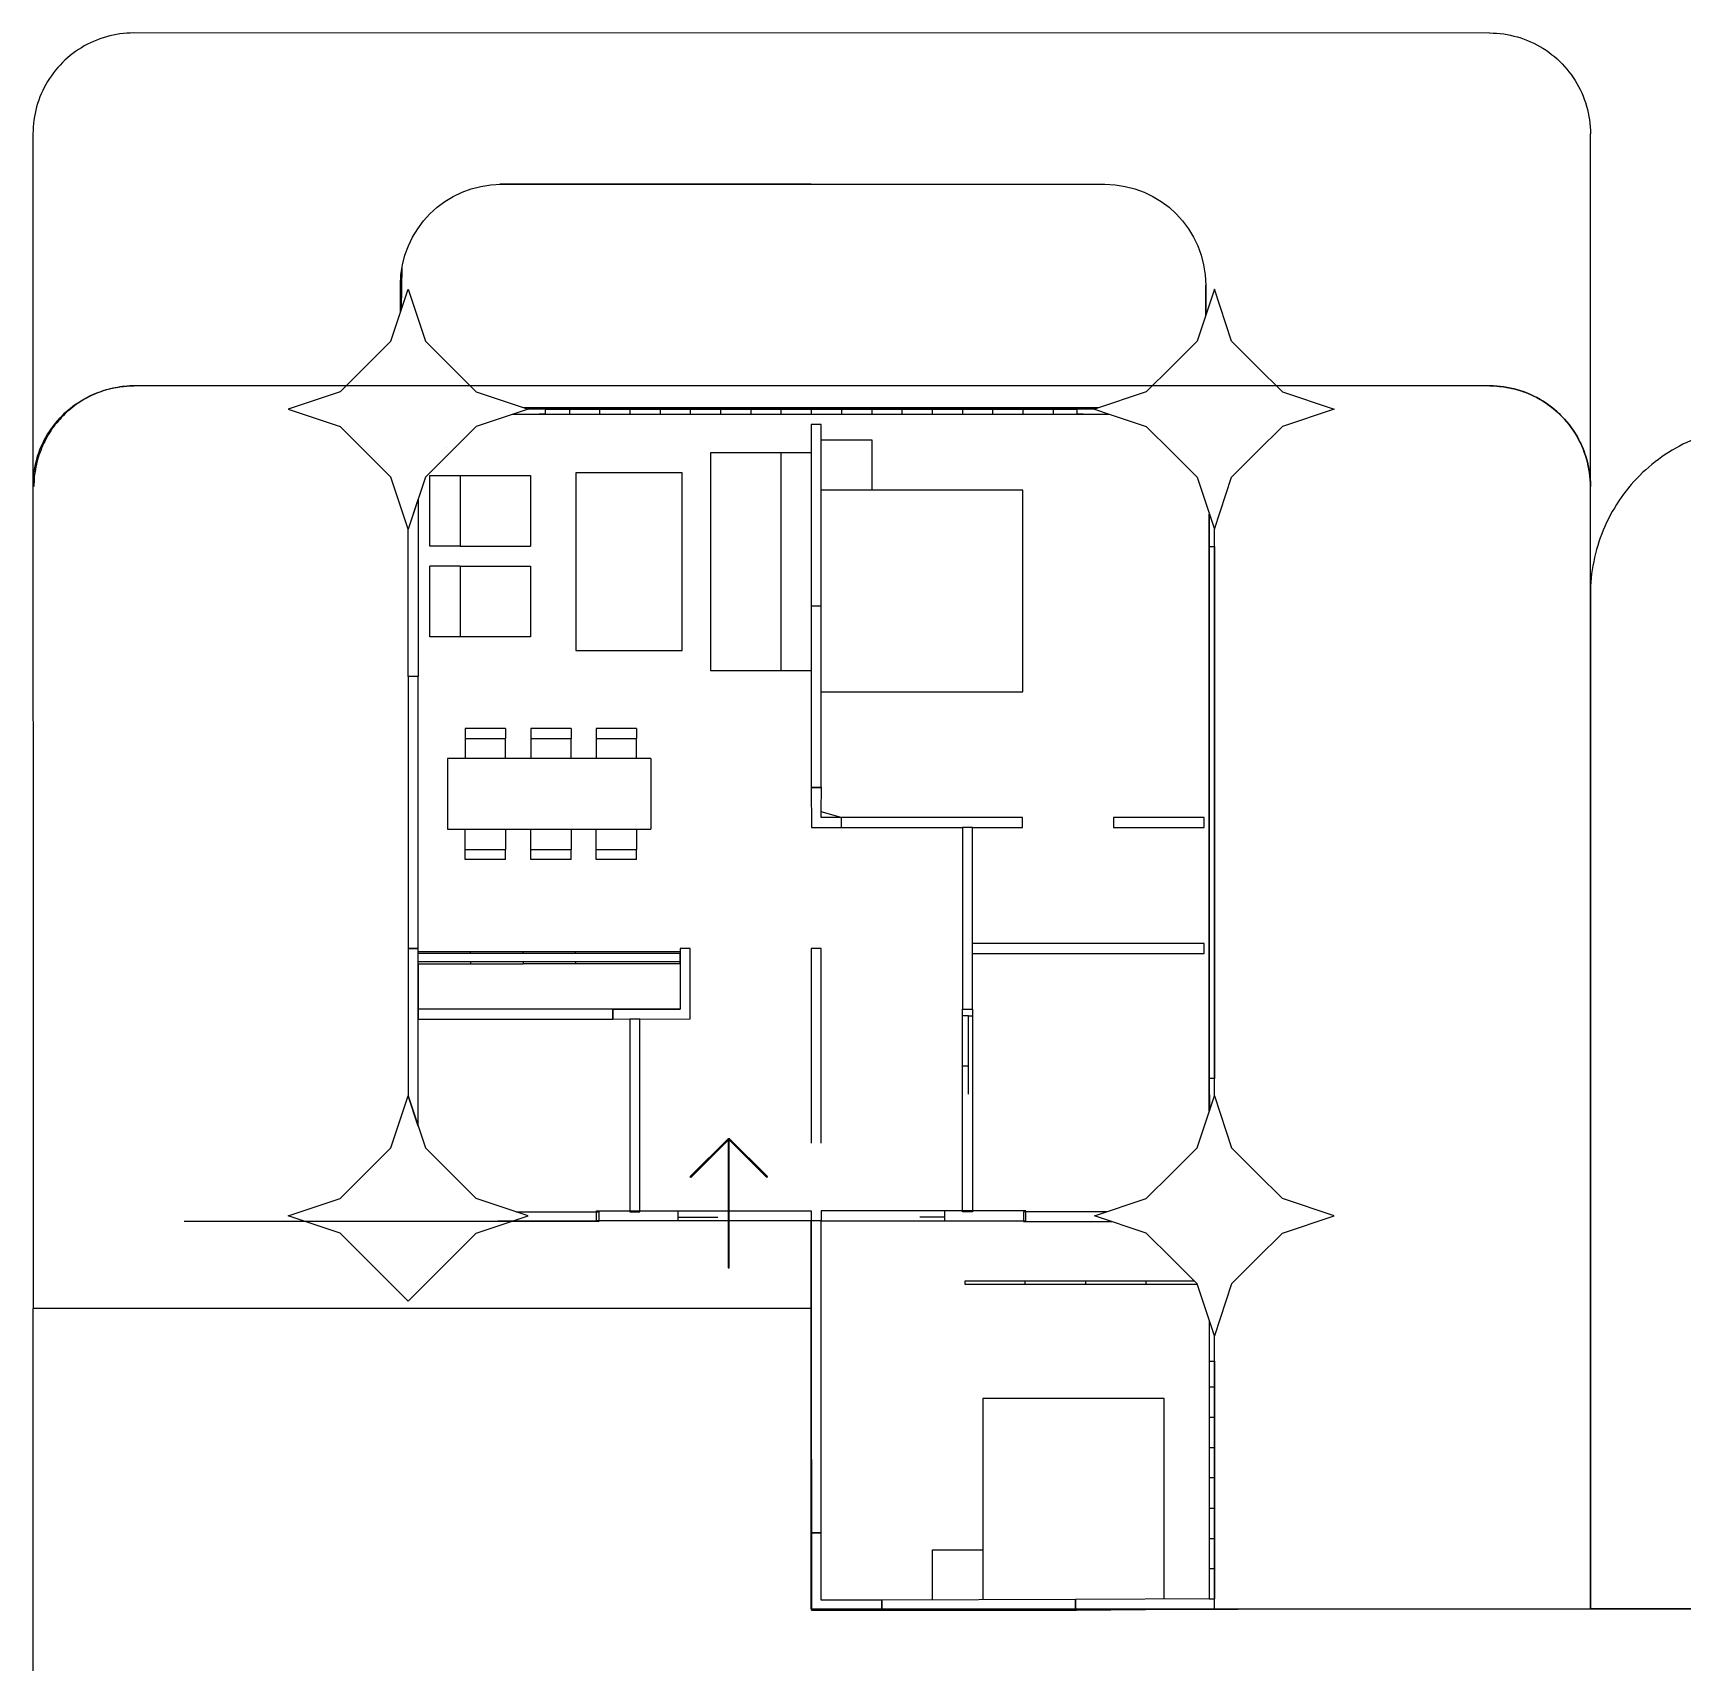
# Model space of a CAD drawing. Header units: metres. Extents: x -79796 to 428529, y -36333 to 94467.
# Drawn here: x -16377 to -14, y 21081 to 37239 of the extents above; entities that cross this region are included whole.
import ezdxf

# ---------------------------------------------------------------- set-up
doc = ezdxf.new("R2010")
doc.units = ezdxf.units.M
for name, color, linetype in [('Default', 7, 'Continuous'), ('Make2D$Visible$ClippingPlaneIntersections$Default', 7, 'Continuous'), ('Make2D$Visible$Curves$Default', 7, 'Continuous')]:
    doc.layers.add(name, color=color, linetype=linetype)
for name, color, linetype, true_color in [('floors', 3, 'Continuous', 0x00ff00), ('Make2D$Visible$ClippingPlaneIntersections$columns', 1, 'Continuous', 0xff0000), ('Make2D$Visible$ClippingPlaneIntersections$glasses', 4, 'Continuous', 0x00ffff), ('Make2D$Visible$Curves$balconies', 2, 'Continuous', 0xffff00), ('Make2D$Visible$Curves$columns', 1, 'Continuous', 0xff0000), ('Make2D$Visible$Curves$floors', 3, 'Continuous', 0x00ff00), ('Make2D$Visible$Curves$glasses', 4, 'Continuous', 0x00ffff), ('slabs', 5, 'Continuous', 0x0000ff)]:
    doc.layers.add(name, color=color, linetype=linetype, true_color=true_color)

# ---------------------------------------------------------------- blocks, each defined once
blk = doc.blocks.new('NEW SLAB3-flat-3-flat-1')
at = {"layer": 'slabs'}
for points in [[(1512675, 960273), (1512634, 960272), (1512593, 960270), (1512552, 960268), (1512511, 960264), (1512471, 960260), (1512430, 960254), (1512390, 960248), (1512349, 960240), (1512309, 960232), (1512270, 960222), (1512230, 960212), (1512191, 960200), (1512152, 960188), (1512113, 960175), (1512074, 960160), (1512036, 960145), (1511998, 960129), (1511961, 960112), (1511924, 960094), (1511888, 960075), (1511852, 960055), (1511817, 960035), (1511782, 960013), (1511748, 959991), (1511714, 959968), (1511681, 959944), (1511648, 959919), (1511616, 959893), (1511585, 959867), (1511554, 959840), (1511524, 959812), (1511495, 959783), (1511466, 959754), (1511438, 959724), (1511411, 959693), (1511384, 959662), (1511359, 959630), (1511334, 959597), (1511310, 959564), (1511287, 959531), (1511265, 959496), (1511243, 959461), (1511223, 959426), (1511203, 959390), (1511184, 959354), (1511166, 959317), (1511149, 959279), (1511133, 959242), (1511118, 959204), (1511103, 959165), (1511090, 959127), (1511078, 959088), (1511066, 959048), (1511056, 959009), (1511046, 958969), (1511038, 958929), (1511030, 958889), (1511024, 958848), (1511018, 958808), (1511014, 958767), (1511010, 958726), (1511008, 958685), (1511006, 958644), (1511005, 958603)], [(1514737, 960272), (1512675, 960272)], [(1514737, 960272), (1513706, 960272)], [(1517247, 960272), (1514737, 960272)], [(1519887, 960272), (1517247, 960272)], [(1519887, 960272), (1526537, 960272)], [(1526537, 960272), (1526537, 948541)], [(1511005, 958603), (1511006, 956541)], [(1511006, 956541), (1511006, 954541)], [(1511006, 956541), (1511006, 955541)], [(1511006, 954541), (1511006, 952541)], [(1511006, 952541), (1511006, 948541)], [(1526537, 948541), (1511006, 948541)], [(1511006, 948541), (1517312, 948541)]]:
    blk.add_lwpolyline(points, dxfattribs=at)
blk = doc.blocks.new('3B4P NEW-flat-2-flat-1')
at = {"color": 0, "linetype": 'ByBlock', "lineweight": -2}
for p, q in [((952757, -1483836), (952757, -1483835)), ((960706, -1483836), (960706, -1483835)), ((953716, -1485336), (959706, -1485336)), ((956792, -1485336), (959706, -1485336)), ((952727, -1486571), (952732, -1486162)), ((952716, -1486604), (952716, -1486336)), ((960706, -1486635), (960706, -1486336)), ((960706, -1486336), (960706, -1486635)), ((956792, -1495617), (950570, -1495625)), ((953806, -1495625), (950570, -1495625)), ((952706, -1495625), (950570, -1495625)), ((961027, -1499471), (956794, -1499480))]:
    blk.add_line(p, q, dxfattribs=at)
at = {"color": 0, "linetype": 'Continuous', "lineweight": -2}
for p, q in [((955591, -1495179), (955971, -1494800)), ((955978, -1494807), (955598, -1495186)), ((955979, -1494803), (955969, -1494803)), ((955969, -1494803), (955969, -1496083)), ((955978, -1494800), (955971, -1494807)), ((955971, -1494800), (955978, -1494807)), ((955971, -1494807), (956350, -1495186)), ((955974, -1496083), (955974, -1494803)), ((956357, -1495179), (955978, -1494800)), ((955979, -1496083), (955979, -1494803)), ((955777, -1494993), (955791, -1494993)), ((955784, -1495000), (955784, -1494986)), ((956157, -1494993), (956171, -1494993)), ((956164, -1495000), (956164, -1494986)), ((955598, -1495186), (955591, -1495179)), ((956350, -1495186), (956357, -1495179)), ((955969, -1495443), (955979, -1495443)), ((955969, -1496083), (955979, -1496083))]:
    blk.add_line(p, q, dxfattribs=at)
at = {"color": 0, "linetype": 'ByBlock', "lineweight": -2}
for points in [[(956792, -1485336), (953702, -1485336)], [(959642, -1487554), (953941, -1487554)]]:
    blk.add_lwpolyline(points, dxfattribs=at)
at = {"color": 0, "linetype": 'ByBlock', "lineweight": -2, "extrusion": (0, 0, -1)}
for centre, start, end in [((-953716, -1486336), 0, 90), ((-959706, -1486336), 90, 180)]:
    blk.add_arc(centre, 1000, start, end, dxfattribs=at)
at = {"layer": 'floors'}
blk.add_lwpolyline([(956793, -1497519), (956793, -1498665)], dxfattribs=at)
blk.add_lwpolyline([(956793, -1497519), (956793, -1498665)], dxfattribs=at)
at = {"layer": 'Make2D$Visible$ClippingPlaneIntersections$columns'}
for p, q in [((952620, -1486892), (952792, -1486377)), ((952792, -1486377), (952963, -1486892)), ((960792, -1486377), (960620, -1486892)), ((960963, -1486892), (960792, -1486377)), ((952620, -1486892), (952369, -1487144)), ((952963, -1486892), (953215, -1487144)), ((960620, -1486892), (960369, -1487144)), ((960963, -1486892), (961215, -1487144)), ((952117, -1487395), (952369, -1487144)), ((953467, -1487395), (953215, -1487144)), ((960117, -1487395), (960369, -1487144)), ((961467, -1487395), (961215, -1487144)), ((952117, -1487395), (951602, -1487567)), ((953467, -1487395), (953982, -1487567)), ((960117, -1487395), (959602, -1487567)), ((961467, -1487395), (961982, -1487567)), ((951602, -1487567), (952117, -1487739)), ((953982, -1487567), (953467, -1487739)), ((959750, -1487616), (960117, -1487739)), ((961982, -1487567), (961467, -1487739)), ((952117, -1487739), (952369, -1487990)), ((953467, -1487739), (953215, -1487990)), ((960117, -1487739), (960369, -1487990)), ((961467, -1487739), (961215, -1487990)), ((952620, -1488242), (952369, -1487990)), ((952963, -1488242), (953215, -1487990)), ((960620, -1488242), (960369, -1487990)), ((960963, -1488242), (961215, -1487990)), ((952792, -1488757), (952620, -1488242)), ((952963, -1488242), (952792, -1488757)), ((960620, -1488242), (960792, -1488757)), ((960792, -1488757), (960963, -1488242)), ((952620, -1494892), (952792, -1494377)), ((952792, -1494377), (952963, -1494892)), ((960620, -1494892), (960792, -1494377)), ((960792, -1494377), (960963, -1494892)), ((952620, -1494892), (952369, -1495144)), ((952963, -1494892), (953215, -1495144)), ((960620, -1494892), (960369, -1495144)), ((960963, -1494892), (961215, -1495144)), ((952117, -1495395), (952369, -1495144)), ((953467, -1495395), (953215, -1495144)), ((960117, -1495395), (960369, -1495144)), ((961467, -1495395), (961215, -1495144)), ((951602, -1495567), (952117, -1495395)), ((953982, -1495567), (953467, -1495395)), ((959602, -1495567), (960117, -1495395)), ((961982, -1495567), (961467, -1495395)), ((952117, -1495739), (951602, -1495567)), ((953467, -1495739), (953982, -1495567)), ((960117, -1495739), (959602, -1495567)), ((961467, -1495739), (961982, -1495567)), ((952117, -1495739), (952369, -1495990)), ((953467, -1495739), (953215, -1495990)), ((960117, -1495739), (960369, -1495990)), ((961467, -1495739), (961215, -1495990)), ((952792, -1496413), (952369, -1495990)), ((953215, -1495990), (952792, -1496413)), ((960620, -1496242), (960369, -1495990)), ((960963, -1496242), (961215, -1495990)), ((960792, -1496757), (960620, -1496242)), ((960963, -1496242), (960792, -1496757))]:
    blk.add_line(p, q, dxfattribs=at)
at = {"layer": 'Make2D$Visible$ClippingPlaneIntersections$Default'}
for p, q in [((953832, -1487617), (954155, -1487617)), ((954092, -1487567), (953982, -1487567)), ((954155, -1487567), (954092, -1487567)), ((954155, -1487617), (954155, -1487567)), ((956792, -1487717), (956792, -1489517)), ((956892, -1487717), (956792, -1487717)), ((956892, -1489517), (956892, -1487717)), ((959602, -1487567), (959429, -1487567)), ((959429, -1487567), (959429, -1487616)), ((959429, -1487616), (959750, -1487616)), ((959602, -1487567), (959750, -1487616)), ((960742, -1488607), (960742, -1488930)), ((960792, -1488930), (960792, -1488757)), ((960742, -1488930), (960792, -1488930)), ((956792, -1489517), (956892, -1489517)), ((956792, -1489517), (956792, -1491318)), ((956892, -1491318), (956892, -1489517)), ((956792, -1491318), (956892, -1491318)), ((956893, -1491317), (956793, -1491318)), ((956793, -1491318), (956794, -1491717)), ((956892, -1491562), (956893, -1491317)), ((957089, -1491617), (956892, -1491562)), ((957089, -1491617), (957089, -1491717)), ((958889, -1491617), (957089, -1491617)), ((958889, -1491717), (958889, -1491617)), ((960691, -1491617), (959790, -1491617)), ((959790, -1491617), (959790, -1491717)), ((960691, -1491717), (960691, -1491617)), ((956794, -1491717), (957089, -1491717)), ((957089, -1491717), (958292, -1491717)), ((958292, -1491717), (958292, -1493517)), ((958392, -1491717), (958292, -1491717)), ((958392, -1491717), (958889, -1491717)), ((958392, -1493517), (958392, -1491717)), ((959790, -1491717), (960691, -1491717)), ((952791, -1492917), (952792, -1494378)), ((952892, -1492917), (952791, -1492917)), ((952892, -1494677), (952892, -1492917)), ((955492, -1492917), (955492, -1493517)), ((955592, -1492917), (955492, -1492917)), ((955592, -1493615), (955592, -1492917)), ((956792, -1492917), (956792, -1494848)), ((956892, -1492917), (956792, -1492917)), ((956892, -1494848), (956892, -1492917)), ((960690, -1492867), (958392, -1492867)), ((960690, -1492967), (960690, -1492867)), ((953412, -1493047), (952892, -1493047)), ((952892, -1493067), (953412, -1493067)), ((952892, -1493067), (952892, -1493517)), ((953932, -1493047), (953412, -1493047)), ((953412, -1493047), (953412, -1493067)), ((953412, -1493067), (953932, -1493067)), ((954452, -1493047), (953932, -1493047)), ((953932, -1493047), (953932, -1493067)), ((955492, -1493067), (953932, -1493067)), ((954972, -1493047), (954452, -1493047)), ((954452, -1493047), (954452, -1493067)), ((955492, -1493047), (954972, -1493047)), ((958392, -1492967), (960690, -1492967)), ((952892, -1493517), (952892, -1493617)), ((952892, -1493517), (952892, -1493517)), ((954823, -1493517), (952892, -1493517)), ((954823, -1493517), (954823, -1493617)), ((955492, -1493517), (954823, -1493517)), ((954823, -1493517), (955492, -1493517)), ((954823, -1493617), (954823, -1493517)), ((958292, -1495529), (958292, -1493517)), ((958292, -1493517), (958392, -1493517)), ((958392, -1493517), (958392, -1495529)), ((952892, -1493617), (954823, -1493617)), ((954823, -1493617), (955592, -1493615)), ((954992, -1493617), (954992, -1495529)), ((955092, -1493617), (954992, -1493617)), ((955092, -1495529), (955092, -1493617)), ((960792, -1494204), (960742, -1494204)), ((960742, -1494204), (960743, -1494525)), ((960792, -1494377), (960792, -1494204)), ((952892, -1494677), (952792, -1494378)), ((953863, -1495527), (954685, -1495529)), ((954661, -1495517), (956792, -1495517)), ((954661, -1495617), (954661, -1495517)), ((954685, -1495529), (954685, -1495625)), ((954992, -1495529), (955092, -1495529)), ((956792, -1495517), (956792, -1495617)), ((956892, -1495517), (956892, -1495617)), ((958923, -1495517), (956892, -1495517)), ((958392, -1495529), (958292, -1495529)), ((959721, -1495527), (958899, -1495529)), ((958899, -1495529), (958899, -1495625)), ((958923, -1495617), (958923, -1495517)), ((954685, -1495625), (953806, -1495625)), ((956792, -1495617), (954661, -1495617)), ((956792, -1495617), (956792, -1498711)), ((956792, -1495617), (956792, -1495617)), ((956892, -1495617), (956792, -1495617)), ((956892, -1495617), (958923, -1495617)), ((956892, -1498711), (956892, -1495617)), ((958899, -1495625), (959778, -1495625)), ((958316, -1496217), (958316, -1496247)), ((958916, -1496217), (958316, -1496217)), ((958916, -1496247), (958916, -1496217)), ((959516, -1496217), (958916, -1496217)), ((959516, -1496247), (959516, -1496217)), ((960116, -1496217), (959516, -1496217)), ((960116, -1496247), (960116, -1496217)), ((960596, -1496217), (960116, -1496217)), ((958316, -1496247), (958916, -1496247)), ((958916, -1496247), (959516, -1496247)), ((959516, -1496247), (960116, -1496247)), ((960116, -1496247), (960622, -1496247)), ((956892, -1498711), (956792, -1498711)), ((956792, -1498711), (956794, -1499480)), ((956792, -1498711), (956892, -1498711)), ((956892, -1499380), (956892, -1498711)), ((956794, -1499480), (957492, -1499480)), ((957492, -1499380), (956892, -1499380)), ((959415, -1499373), (957492, -1499380)), ((957492, -1499480), (957492, -1499380)), ((957492, -1499380), (957492, -1499480)), ((957492, -1499480), (959415, -1499473)), ((960792, -1499367), (959415, -1499373)), ((959415, -1499373), (959415, -1499473)), ((959415, -1499473), (959415, -1499373)), ((959415, -1499473), (960792, -1499467)), ((960792, -1499467), (960792, -1499367))]:
    blk.add_line(p, q, dxfattribs=at)
at = {"layer": 'Make2D$Visible$ClippingPlaneIntersections$glasses'}
for p, q in [((954155, -1487567), (954392, -1487567)), ((954155, -1487567), (954155, -1487567)), ((954155, -1487617), (954155, -1487617)), ((954155, -1487617), (954392, -1487617)), ((954392, -1487567), (954692, -1487567)), ((954392, -1487617), (954692, -1487617)), ((954692, -1487567), (954992, -1487567)), ((954692, -1487617), (954992, -1487617)), ((954992, -1487567), (955292, -1487567)), ((954992, -1487617), (955292, -1487617)), ((955292, -1487567), (955592, -1487567)), ((955292, -1487617), (955592, -1487617)), ((955592, -1487567), (955892, -1487567)), ((955592, -1487617), (955892, -1487617)), ((955892, -1487567), (956192, -1487567)), ((955892, -1487617), (956192, -1487617)), ((956192, -1487567), (956492, -1487567)), ((956192, -1487617), (956492, -1487617)), ((956492, -1487567), (956792, -1487567)), ((956492, -1487617), (956792, -1487617)), ((956792, -1487567), (957092, -1487566)), ((956792, -1487617), (957092, -1487616)), ((957092, -1487566), (957392, -1487566)), ((957092, -1487616), (957392, -1487616)), ((957392, -1487566), (957692, -1487566)), ((957392, -1487616), (957692, -1487616)), ((957692, -1487566), (957992, -1487566)), ((957692, -1487616), (957992, -1487616)), ((957992, -1487566), (958292, -1487566)), ((957992, -1487616), (958292, -1487616)), ((958292, -1487566), (958592, -1487566)), ((958292, -1487616), (958592, -1487616)), ((958592, -1487566), (958892, -1487566)), ((958592, -1487616), (958892, -1487616)), ((958892, -1487566), (959192, -1487566)), ((958892, -1487616), (959192, -1487616)), ((959192, -1487566), (959429, -1487566)), ((959192, -1487616), (959429, -1487616)), ((959429, -1487567), (959429, -1487566)), ((959429, -1487616), (959429, -1487616)), ((952892, -1488457), (952792, -1488756)), ((952892, -1488457), (952892, -1490217)), ((952791, -1490217), (952792, -1488756)), ((960742, -1488930), (960742, -1488930)), ((960742, -1488930), (960742, -1489167)), ((960792, -1488930), (960792, -1489167)), ((960792, -1488930), (960792, -1488930)), ((960742, -1489167), (960742, -1489467)), ((960792, -1489167), (960792, -1489467)), ((960742, -1489467), (960742, -1489767)), ((960792, -1489467), (960792, -1489767)), ((960742, -1489767), (960742, -1490067)), ((960792, -1489767), (960792, -1490067)), ((960742, -1490067), (960742, -1490367)), ((960792, -1490067), (960792, -1490367)), ((952892, -1490217), (952791, -1490217)), ((952892, -1490217), (952791, -1490217)), ((952791, -1490217), (952791, -1492917)), ((952892, -1492917), (952892, -1490217)), ((960742, -1490367), (960742, -1490667)), ((960792, -1490367), (960792, -1490667)), ((960742, -1490667), (960742, -1490967)), ((960792, -1490667), (960792, -1490967)), ((960742, -1490967), (960742, -1491267)), ((960792, -1490967), (960792, -1491267)), ((960742, -1491267), (960742, -1491567)), ((960792, -1491267), (960792, -1491567)), ((960742, -1491567), (960742, -1491867)), ((960792, -1491567), (960792, -1491867)), ((960742, -1491867), (960742, -1492167)), ((960792, -1491867), (960792, -1492167)), ((960742, -1492167), (960742, -1492467)), ((960792, -1492167), (960792, -1492467)), ((960742, -1492467), (960742, -1492767)), ((960792, -1492467), (960792, -1492767)), ((960742, -1492767), (960742, -1493067)), ((960792, -1492767), (960792, -1493067)), ((952792, -1492917), (952892, -1492917)), ((960742, -1493067), (960742, -1493367)), ((960792, -1493067), (960792, -1493367)), ((960742, -1493367), (960742, -1493667)), ((960792, -1493367), (960792, -1493667)), ((960742, -1493667), (960742, -1493967)), ((960792, -1493667), (960792, -1493967)), ((960742, -1493967), (960742, -1494204)), ((960792, -1493967), (960792, -1494204)), ((960742, -1494204), (960742, -1494204)), ((960792, -1494204), (960792, -1494204)), ((960742, -1496607), (960742, -1497010)), ((960792, -1497010), (960792, -1496757)), ((960742, -1497010), (960742, -1497267)), ((960742, -1497010), (960792, -1497010)), ((960792, -1497010), (960792, -1497267)), ((960742, -1497267), (960742, -1497567)), ((960792, -1497267), (960792, -1497567)), ((960742, -1497567), (960742, -1497867)), ((960792, -1497567), (960792, -1497867)), ((960742, -1497867), (960742, -1498167)), ((960792, -1497867), (960792, -1498167)), ((960742, -1498167), (960742, -1498467)), ((960792, -1498167), (960792, -1498467)), ((960742, -1498467), (960742, -1498779)), ((960792, -1498467), (960792, -1498779)), ((960742, -1498779), (960742, -1499067)), ((960792, -1498779), (960792, -1499067)), ((960742, -1499067), (960742, -1499367)), ((960792, -1499067), (960792, -1499367)), ((960742, -1499367), (960792, -1499367))]:
    blk.add_line(p, q, dxfattribs=at)
at = {"layer": 'Make2D$Visible$Curves$balconies'}
for p, q in [((956792, -1487567), (956440, -1487567)), ((957143, -1487567), (956792, -1487567)), ((960792, -1499401), (960792, -1499016)), ((960792, -1499467), (960792, -1499467))]:
    blk.add_line(p, q, dxfattribs=at)
at = {"layer": 'Make2D$Visible$Curves$columns'}
blk.add_line((953172, -1487947), (953172, -1487947), dxfattribs=at)
at = {"layer": 'Make2D$Visible$Curves$Default'}
for p, q in [((956892, -1487869), (957392, -1487869)), ((956892, -1488369), (956892, -1487869)), ((957392, -1487869), (957392, -1488369)), ((955792, -1487999), (955792, -1488799)), ((956492, -1487999), (955792, -1487999)), ((956492, -1487999), (956492, -1488799)), ((956792, -1487999), (956492, -1487999)), ((954455, -1488199), (954455, -1488799)), ((955511, -1488199), (954455, -1488199)), ((955511, -1489959), (955511, -1488199)), ((953008, -1488924), (953008, -1488224)), ((953008, -1488224), (953308, -1488224)), ((953308, -1488224), (954008, -1488224)), ((953308, -1488224), (953308, -1488924)), ((954008, -1488224), (954008, -1488924)), ((957392, -1488369), (956892, -1488369)), ((956892, -1490369), (956892, -1488369)), ((958892, -1488369), (957392, -1488369)), ((958892, -1490369), (958892, -1488369)), ((954455, -1488799), (954455, -1489959)), ((955792, -1488799), (955792, -1490159)), ((956492, -1488799), (956492, -1490159)), ((953232, -1488924), (953008, -1488924)), ((953308, -1488924), (953232, -1488924)), ((953308, -1488924), (954008, -1488924)), ((960742, -1494204), (960742, -1488930)), ((953232, -1489124), (953008, -1489124)), ((953008, -1489824), (953008, -1489124)), ((953308, -1489124), (953232, -1489124)), ((953308, -1489124), (954008, -1489124)), ((953308, -1489124), (953308, -1489824)), ((954008, -1489124), (954008, -1489824)), ((953308, -1489824), (953008, -1489824)), ((954008, -1489824), (953308, -1489824)), ((954455, -1489959), (955511, -1489959)), ((955792, -1490159), (956492, -1490159)), ((956492, -1490159), (956792, -1490159)), ((956892, -1490369), (958892, -1490369)), ((953359, -1490733), (953359, -1490833)), ((953759, -1490733), (953359, -1490733)), ((953759, -1490733), (953759, -1490833)), ((954009, -1490733), (954009, -1490833)), ((954409, -1490733), (954009, -1490733)), ((954409, -1490733), (954409, -1490833)), ((954659, -1490733), (954659, -1490833)), ((955059, -1490733), (954659, -1490733)), ((955059, -1490733), (955059, -1490833)), ((953359, -1490833), (953759, -1490833)), ((953359, -1490833), (953359, -1491033)), ((953759, -1491033), (953759, -1490833)), ((954009, -1490833), (954409, -1490833)), ((954009, -1490833), (954009, -1491033)), ((954409, -1491033), (954409, -1490833)), ((954659, -1490833), (955059, -1490833)), ((954659, -1490833), (954659, -1491033)), ((955059, -1491033), (955059, -1490833)), ((955200, -1491033), (953183, -1491033)), ((953183, -1491033), (953183, -1491733)), ((955200, -1491033), (955200, -1491733)), ((956892, -1491562), (956893, -1491317)), ((956892, -1491617), (956892, -1491562)), ((957089, -1491617), (956892, -1491617)), ((953183, -1491733), (955200, -1491733)), ((953359, -1491933), (953359, -1491733)), ((953759, -1491733), (953759, -1491933)), ((954009, -1491933), (954009, -1491733)), ((954409, -1491733), (954409, -1491933)), ((954659, -1491933), (954659, -1491733)), ((955059, -1491733), (955059, -1491933)), ((953359, -1492033), (953359, -1491933)), ((953359, -1491933), (953759, -1491933)), ((953759, -1492033), (953759, -1491933)), ((954009, -1492033), (954009, -1491933)), ((954009, -1491933), (954409, -1491933)), ((954409, -1492033), (954409, -1491933)), ((954659, -1492033), (954659, -1491933)), ((954659, -1491933), (955059, -1491933)), ((955059, -1492033), (955059, -1491933)), ((953759, -1492033), (953359, -1492033)), ((954409, -1492033), (954009, -1492033)), ((955059, -1492033), (954659, -1492033)), ((952892, -1492947), (953412, -1492947)), ((953412, -1492947), (953932, -1492947)), ((953412, -1492967), (953412, -1492947)), ((953932, -1492947), (954452, -1492947)), ((953932, -1492967), (953932, -1492947)), ((954452, -1492947), (954972, -1492947)), ((954452, -1492967), (954452, -1492947)), ((954972, -1492947), (955492, -1492947)), ((953412, -1492967), (952892, -1492967)), ((953932, -1492967), (953412, -1492967)), ((955492, -1492967), (953932, -1492967)), ((955492, -1492967), (955492, -1492967)), ((955492, -1493067), (955492, -1492967)), ((952892, -1493517), (952892, -1493617)), ((952892, -1493517), (952892, -1493517)), ((958354, -1493584), (958292, -1493584)), ((958354, -1493584), (958392, -1493584)), ((958354, -1494084), (958354, -1493584)), ((952892, -1493617), (952892, -1493617)), ((958354, -1494084), (958292, -1494084)), ((958354, -1494361), (958354, -1494084)), ((952892, -1494677), (952892, -1494677)), ((955470, -1495517), (955470, -1495580)), ((958113, -1495517), (958113, -1495580)), ((955470, -1495580), (955864, -1495580)), ((955470, -1495580), (955470, -1495617)), ((958113, -1495580), (957870, -1495580)), ((958113, -1495580), (958113, -1495617)), ((958494, -1497380), (958494, -1499376)), ((960294, -1497380), (958494, -1497380)), ((960294, -1499369), (960294, -1497380)), ((956792, -1498711), (956892, -1498711)), ((956792, -1498711), (956792, -1498711)), ((956892, -1498711), (956892, -1498711)), ((957994, -1498880), (958494, -1498880)), ((957994, -1499378), (957994, -1498880)), ((957492, -1499480), (959423, -1499480)), ((959415, -1499373), (959415, -1499373)), ((959415, -1499380), (959415, -1499380)), ((959423, -1499480), (959415, -1499473)), ((959423, -1499480), (960792, -1499467)), ((960792, -1499367), (960792, -1499367))]:
    blk.add_line(p, q, dxfattribs=at)
at = {"layer": 'Make2D$Visible$Curves$floors'}
for p, q in [((959429, -1487567), (954155, -1487567)), ((960792, -1494204), (960792, -1488930)), ((952792, -1494007), (952791, -1494379)), ((960792, -1499401), (960792, -1496756)), ((956793, -1498711), (956793, -1498711)), ((959415, -1499471), (959415, -1499471)), ((960792, -1499467), (960792, -1499467))]:
    blk.add_line(p, q, dxfattribs=at)
at = {"layer": 'Make2D$Visible$Curves$glasses'}
for p, q in [((954155, -1487567), (954092, -1487567)), ((954092, -1487567), (954092, -1487567)), ((954155, -1487617), (954092, -1487617)), ((954092, -1487617), (954092, -1487617)), ((954392, -1487567), (954392, -1487617)), ((954692, -1487567), (954692, -1487617)), ((954992, -1487567), (954992, -1487617)), ((955292, -1487567), (955292, -1487617)), ((955592, -1487567), (955592, -1487617)), ((955892, -1487567), (955892, -1487617)), ((956192, -1487567), (956192, -1487617)), ((956492, -1487567), (956492, -1487617)), ((956792, -1487567), (956792, -1487617)), ((957092, -1487566), (957092, -1487616)), ((957392, -1487566), (957392, -1487616)), ((957692, -1487566), (957692, -1487616)), ((957992, -1487566), (957992, -1487616)), ((958292, -1487566), (958292, -1487616)), ((958592, -1487566), (958592, -1487616)), ((958892, -1487566), (958892, -1487616)), ((959192, -1487566), (959192, -1487616)), ((959492, -1487566), (959429, -1487566)), ((959492, -1487616), (959429, -1487616)), ((959492, -1487567), (959492, -1487566)), ((959492, -1487616), (959492, -1487616)), ((960742, -1488867), (960742, -1488607)), ((960742, -1488930), (960742, -1488867)), ((960742, -1488867), (960742, -1488867)), ((960792, -1488867), (960792, -1488756)), ((960792, -1488930), (960792, -1488867)), ((960792, -1488867), (960792, -1488867)), ((960742, -1494267), (960742, -1494204)), ((960742, -1494525), (960742, -1494267)), ((960742, -1494267), (960742, -1494267)), ((960792, -1494267), (960792, -1494204)), ((960792, -1494379), (960792, -1494267)), ((960792, -1494267), (960792, -1494267)), ((960792, -1497267), (960742, -1497267)), ((960792, -1497567), (960742, -1497567)), ((960742, -1497867), (960792, -1497867)), ((960792, -1498167), (960742, -1498167)), ((960742, -1498467), (960792, -1498467)), ((960742, -1498767), (960792, -1498767)), ((960742, -1499067), (960792, -1499067))]:
    blk.add_line(p, q, dxfattribs=at)
at = {"layer": 'slabs'}
for points in [[(956792, -1496486), (956794, -1499480)], [(956792, -1499467), (956792, -1496486)], [(956792, -1499467), (956792, -1496486)]]:
    blk.add_lwpolyline(points, dxfattribs=at)
blk = doc.blocks.new('SLAB NEW 1-flat-2-flat-1')
at = {"color": 0, "linetype": 'ByBlock', "lineweight": -2}
blk.add_line((956794, -1499480), (956792, -1495617), dxfattribs=at)
blk.add_lwpolyline([(963523, -1483835), (950035, -1483836)], dxfattribs=at)
at = {"layer": 'Default'}
blk.add_lwpolyline([(963523, -1483835), (963558, -1483836), (963593, -1483838), (963628, -1483841), (963663, -1483845), (963697, -1483851), (963731, -1483857), (963765, -1483865), (963799, -1483874), (963832, -1483884), (963865, -1483896), (963898, -1483908), (963930, -1483922), (963962, -1483937), (963993, -1483952), (964023, -1483969), (964053, -1483987), (964083, -1484006), (964111, -1484026), (964139, -1484047), (964166, -1484069), (964193, -1484092), (964218, -1484116), (964243, -1484141), (964267, -1484166), (964289, -1484193), (964311, -1484220), (964332, -1484248), (964352, -1484276), (964371, -1484306), (964389, -1484335), (964406, -1484366), (964422, -1484397), (964437, -1484429), (964451, -1484461), (964463, -1484493), (964474, -1484526), (964485, -1484560), (964494, -1484594), (964502, -1484628), (964508, -1484662), (964514, -1484696), (964518, -1484731), (964521, -1484766), (964523, -1484801), (964523, -1484835)], dxfattribs=at)
at = {"layer": 'slabs'}
for points in [[(950069, -1483835), (950035, -1483836), (950001, -1483838), (949967, -1483841), (949933, -1483845), (949899, -1483850), (949866, -1483856), (949833, -1483864), (949800, -1483872), (949767, -1483882), (949734, -1483893), (949702, -1483905), (949671, -1483918), (949640, -1483932), (949609, -1483947), (949579, -1483964), (949550, -1483981), (949521, -1483999), (949493, -1484018), (949465, -1484038), (949438, -1484060), (949412, -1484082), (949387, -1484104), (949362, -1484128), (949338, -1484153), (949316, -1484178), (949294, -1484204), (949272, -1484231), (949252, -1484259), (949233, -1484287), (949215, -1484316), (949198, -1484345), (949181, -1484375), (949166, -1484406), (949152, -1484437), (949139, -1484468), (949127, -1484500), (949116, -1484533), (949106, -1484566), (949098, -1484599), (949090, -1484632), (949084, -1484665), (949079, -1484699), (949075, -1484733), (949072, -1484767), (949070, -1484801), (949069, -1484835)], [(949069, -1484835), (949070, -1496486)], [(964523, -1499467), (964523, -1484835)], [(956792, -1496486), (949070, -1496486)], [(956792, -1499467), (964523, -1499467)]]:
    blk.add_lwpolyline(points, dxfattribs=at)

msp = doc.modelspace()

# ---------------------------------------------------------------- linework, layer by layer
msp.add_line((-16377, 18128), (-16377, 24588))
at = {"layer": 'slabs'}
for points in [[(-16377, 32739), (-16377, 32773), (-16375, 32807), (-16372, 32841), (-16368, 32875), (-16363, 32909), (-16356, 32942), (-16349, 32976), (-16340, 33009), (-16331, 33041), (-16320, 33074), (-16308, 33106), (-16295, 33137), (-16280, 33168), (-16265, 33199), (-16249, 33229), (-16232, 33258), (-16214, 33287), (-16194, 33316), (-16174, 33343), (-16153, 33370), (-16131, 33396), (-16108, 33421), (-16084, 33446), (-16060, 33470), (-16035, 33493), (-16008, 33515), (-15982, 33536), (-15954, 33556), (-15926, 33575), (-15897, 33593), (-15867, 33611), (-15837, 33627), (-15807, 33642), (-15776, 33656), (-15744, 33669), (-15712, 33681), (-15680, 33692), (-15647, 33702), (-15614, 33710), (-15581, 33718), (-15547, 33724), (-15514, 33730), (-15480, 33734), (-15446, 33737), (-15411, 33738), (-15377, 33739)], [(-16377, 32739), (-16377, 32773), (-16375, 32807), (-16372, 32841), (-16368, 32875), (-16363, 32909), (-16356, 32942), (-16349, 32976), (-16340, 33009), (-16331, 33041), (-16320, 33074), (-16308, 33106), (-16295, 33137), (-16280, 33168), (-16265, 33199), (-16249, 33229), (-16232, 33258), (-16214, 33287), (-16194, 33316), (-16174, 33343), (-16153, 33370), (-16131, 33396), (-16108, 33421), (-16084, 33446), (-16060, 33470), (-16035, 33493), (-16008, 33515), (-15982, 33536), (-15954, 33556), (-15926, 33575), (-15897, 33593), (-15867, 33611), (-15837, 33627), (-15807, 33642), (-15776, 33656), (-15744, 33669), (-15712, 33681), (-15680, 33692), (-15647, 33702), (-15614, 33710), (-15581, 33718), (-15547, 33724), (-15514, 33730), (-15480, 33734), (-15446, 33737), (-15411, 33738), (-15377, 33739)], [(-15368, 33739), (-15393, 33739), (-15417, 33738), (-15442, 33736), (-15466, 33734), (-15491, 33731), (-15515, 33728), (-15539, 33724), (-15563, 33719), (-15587, 33714), (-15611, 33709), (-15635, 33702), (-15659, 33696), (-15682, 33688), (-15705, 33680), (-15728, 33672), (-15751, 33663), (-15774, 33653), (-15796, 33643), (-15818, 33632), (-15840, 33621), (-15861, 33609), (-15882, 33596), (-15903, 33584), (-15924, 33570), (-15944, 33556), (-15964, 33542), (-15983, 33527), (-16003, 33512), (-16021, 33496), (-16040, 33480), (-16058, 33463), (-16075, 33446), (-16093, 33428), (-16109, 33410), (-16125, 33392), (-16141, 33373), (-16157, 33354), (-16171, 33334), (-16186, 33315), (-16200, 33294), (-16213, 33274), (-16226, 33253), (-16238, 33232), (-16250, 33210), (-16261, 33188), (-16272, 33166), (-16282, 33144), (-16292, 33121), (-16301, 33099), (-16310, 33076), (-16318, 33052), (-16325, 33029), (-16332, 33006), (-16338, 32982), (-16344, 32958), (-16349, 32934), (-16354, 32910), (-16357, 32886), (-16361, 32861), (-16364, 32837), (-16366, 32812), (-16367, 32788), (-16368, 32763), (-16369, 32739)], [(-1923, 33739), (-15377, 33739)], [(-923, 32739), (-924, 32774), (-926, 32809), (-929, 32843), (-933, 32878), (-938, 32912), (-945, 32947), (-953, 32981), (-962, 33014), (-972, 33048), (-984, 33081), (-996, 33113), (-1010, 33145), (-1024, 33177), (-1040, 33208), (-1057, 33239), (-1075, 33269), (-1094, 33298), (-1114, 33327), (-1135, 33354), (-1157, 33382), (-1180, 33408), (-1204, 33433), (-1229, 33458), (-1254, 33482), (-1280, 33505), (-1308, 33527), (-1335, 33548), (-1364, 33568), (-1393, 33587), (-1423, 33605), (-1454, 33622), (-1485, 33638), (-1517, 33652), (-1549, 33666), (-1581, 33678), (-1614, 33690), (-1648, 33700), (-1681, 33709), (-1715, 33717), (-1750, 33724), (-1784, 33729), (-1819, 33733), (-1853, 33736), (-1888, 33738), (-1923, 33739)], [(-1923, 33739), (-1888, 33738), (-1853, 33736), (-1819, 33733), (-1784, 33729), (-1750, 33724), (-1715, 33717), (-1681, 33709), (-1648, 33700), (-1614, 33690), (-1581, 33678), (-1549, 33666), (-1517, 33652), (-1485, 33638), (-1454, 33622), (-1423, 33605), (-1393, 33587), (-1364, 33568), (-1335, 33548), (-1308, 33527), (-1280, 33505), (-1254, 33482), (-1229, 33458), (-1204, 33433), (-1180, 33408), (-1157, 33382), (-1135, 33354), (-1114, 33327), (-1094, 33298), (-1075, 33269), (-1057, 33239), (-1040, 33208), (-1024, 33177), (-1010, 33145), (-996, 33113), (-984, 33081), (-972, 33048), (-962, 33014), (-953, 32981), (-945, 32947), (-938, 32912), (-933, 32878), (-929, 32843), (-926, 32809), (-924, 32774), (-923, 32739)], [(-1923, 33739), (-1888, 33738), (-1853, 33736), (-1819, 33733), (-1784, 33729), (-1750, 33724), (-1715, 33717), (-1681, 33709), (-1648, 33700), (-1614, 33690), (-1581, 33678), (-1549, 33666), (-1517, 33652), (-1485, 33638), (-1454, 33622), (-1423, 33605), (-1393, 33587), (-1364, 33568), (-1335, 33548), (-1308, 33527), (-1280, 33505), (-1254, 33482), (-1229, 33458), (-1204, 33433), (-1180, 33408), (-1157, 33382), (-1135, 33354), (-1114, 33327), (-1094, 33298), (-1075, 33269), (-1057, 33239), (-1040, 33208), (-1024, 33177), (-1010, 33145), (-996, 33113), (-984, 33081), (-972, 33048), (-962, 33014), (-953, 32981), (-945, 32947), (-938, 32912), (-933, 32878), (-929, 32843), (-926, 32809), (-924, 32774), (-923, 32739)], [(-1923, 33739), (-1899, 33739), (-1874, 33738), (-1850, 33736), (-1825, 33734), (-1801, 33731), (-1776, 33728), (-1752, 33724), (-1728, 33720), (-1704, 33714), (-1680, 33709), (-1657, 33703), (-1633, 33696), (-1610, 33688), (-1586, 33680), (-1563, 33672), (-1541, 33663), (-1518, 33653), (-1496, 33643), (-1474, 33632), (-1452, 33621), (-1430, 33609), (-1409, 33596), (-1388, 33584), (-1368, 33570), (-1348, 33556), (-1328, 33542), (-1308, 33527), (-1289, 33512), (-1270, 33496), (-1252, 33480), (-1234, 33463), (-1216, 33446), (-1199, 33428), (-1182, 33410), (-1166, 33392), (-1150, 33373), (-1135, 33354), (-1120, 33334), (-1106, 33315), (-1092, 33294), (-1079, 33274), (-1066, 33253), (-1053, 33232), (-1041, 33210), (-1030, 33188), (-1019, 33166), (-1009, 33144), (-999, 33121), (-990, 33099), (-982, 33076), (-974, 33052), (-966, 33029), (-960, 33006), (-953, 32982), (-948, 32958), (-942, 32934), (-938, 32910), (-934, 32886), (-931, 32861), (-928, 32837), (-926, 32812), (-924, 32788), (-923, 32763), (-923, 32739)]]:
    msp.add_lwpolyline(points, dxfattribs=at)

# ---------------------------------------------------------------- block references
for name, p in [('SLAB NEW 1-flat-2-flat-1', (-965447, 1521074)), ('3B4P NEW-flat-2-flat-1', (-965447, 1521074)), ('NEW SLAB3-flat-3-flat-1', (-1511929, -926934))]:
    msp.add_blockref(name, p)

doc.saveas('drawing.dxf')
